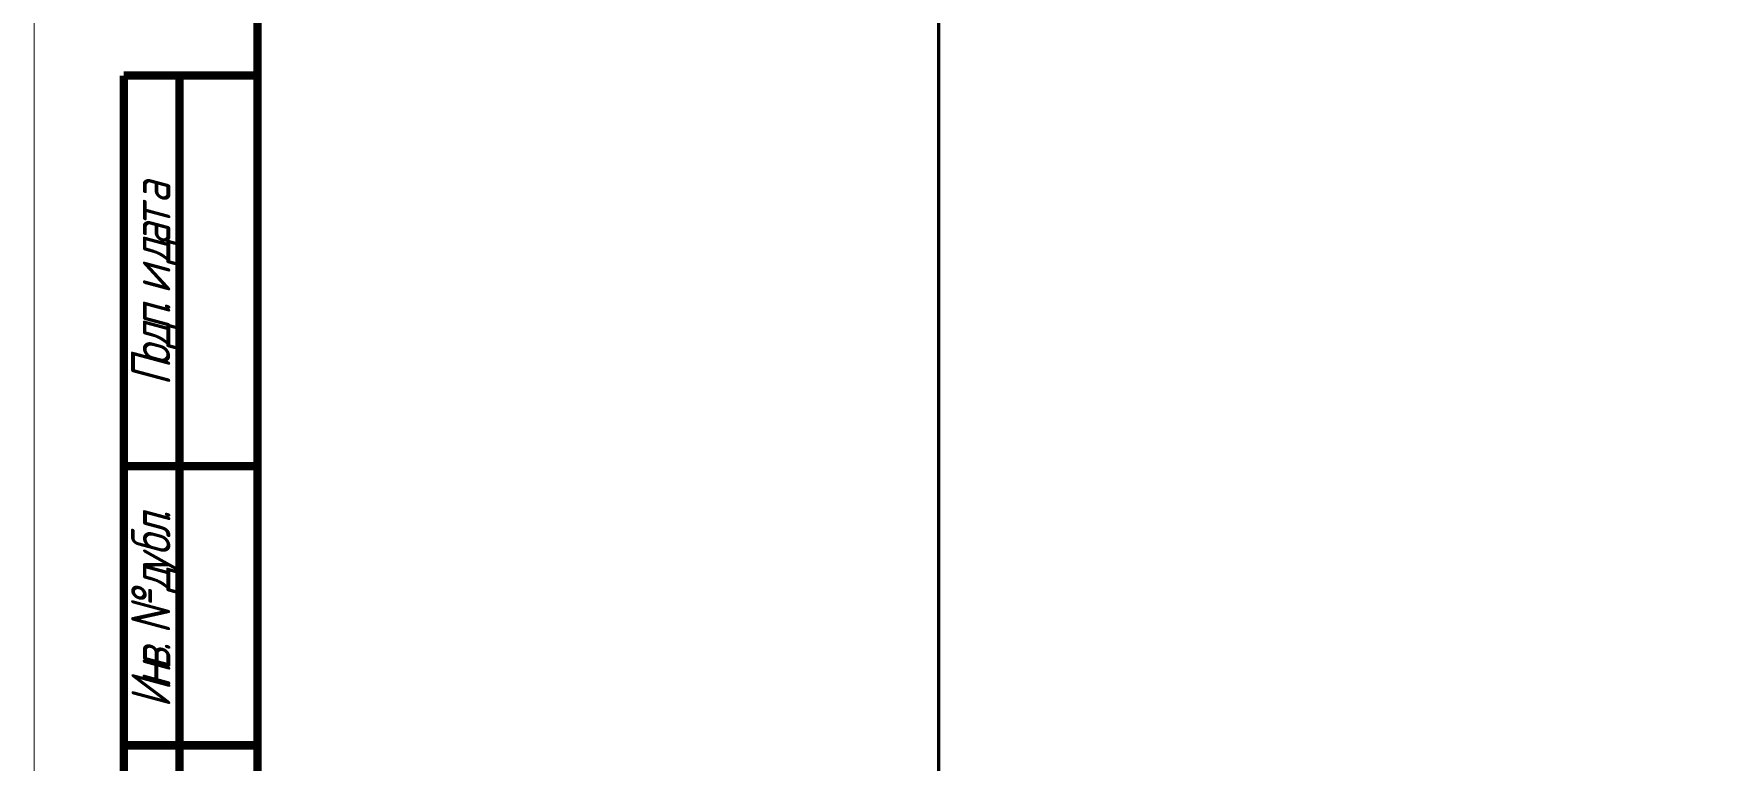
# Model space of a CAD drawing. Header units: millimetres. Extents: x 0 to 841, y 0 to 594.
# Drawn here: x 0 to 150.6, y 88.7 to 153.8 of the extents above; entities that cross this region are included whole.
import ezdxf

# ---------------------------------------------------------------- set-up
doc = ezdxf.new("R2010")
doc.units = ezdxf.units.MM
doc.layers.add('Sheet', color=255, linetype='Continuous')
doc.styles.get("Standard").update_dxf_attribs({"font": '', "oblique": 15})
doc.styles.get('Standard').set_extended_font_data('GOST type A')

msp = doc.modelspace()

# ---------------------------------------------------------------- linework, layer by layer
at = {"layer": 'Sheet', "color": 18, "true_color": 0x000000, "const_width": 0.0991}
msp.add_lwpolyline([(0, 593.96), (0, 0), (841, 0), (841, 593.96), (0, 593.96), (0, 593.96)], close=True, dxfattribs=at)
msp.add_lwpolyline([(0, 593.96), (0, 0), (841, 0), (841, 593.96), (0, 593.96), (0, 593.96)], close=True, dxfattribs=at)
at = {"layer": 'Sheet', "color": 18, "true_color": 0x000000}
for points, const_width in [([(20, 5.02), (20, 588.96)], 0.749), ([(78.51, 72.01), (78.51, 72.01), (81, 72.01), (81, 74.52), (81, 74.52), (81, 346.99), (122.01, 346.99)], 0.3), ([(20, 150), (8.02, 150)], 0.749), ([(8.02, 150), (8.02, 5.02)], 0.749), ([(13.01, 5.02), (13.01, 150)], 0.749), ([(20, 115.01), (8.02, 115.01)], 0.749), ([(20, 90.02), (8.02, 90.02)], 0.749)]:
    msp.add_lwpolyline(points, dxfattribs=dict(at, const_width=const_width))

# ---------------------------------------------------------------- texts
at = {"layer": 'Sheet', "color": 18, "true_color": 0x000000, "oblique": 15}
for s, p in [('а', (12.19, 138.51)), ('т', (12.19, 136.36)), ('а', (12.19, 134.75)), ('д', (12.19, 133.13)), ('и', (12.19, 130.45)), ('п', (12.19, 127.22)), ('д', (12.19, 125.61)), ('.', (12.19, 128.83)), ('П', (12.19, 122.2)), ('о', (12.19, 124)), ('л', (12.19, 108.59)), ('.', (12.19, 110.2)), ('б', (12.19, 106.97)), ('у', (12.19, 105.36)), ('д', (12.19, 103.75)), ('№', (12.19, 99.99)), ('в', (12.19, 96.76)), ('.', (12.19, 98.37)), ('н', (12.19, 95.15)), ('И', (12.19, 93.36))]:
    msp.add_text(s, height=3.5, rotation=90, dxfattribs=at).set_placement(p)

doc.saveas('drawing.dxf')
